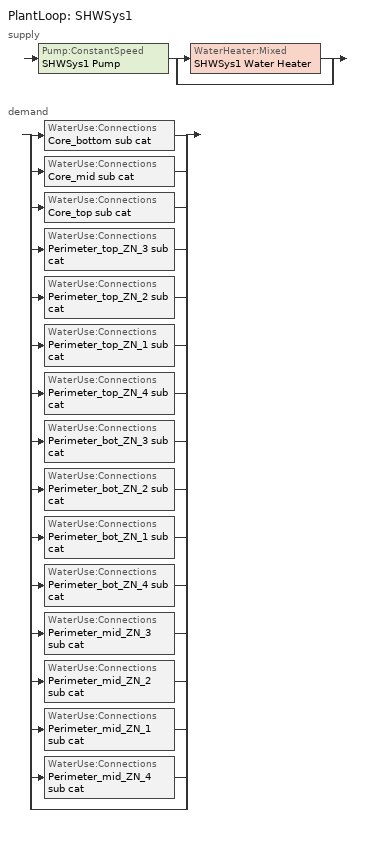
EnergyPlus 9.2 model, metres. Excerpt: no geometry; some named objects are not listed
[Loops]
PlantLoop 'SHWSys1'
 supply: Pump:ConstantSpeed 'SHWSys1 Pump' > split
  | WaterHeater:Mixed 'SHWSys1 Water Heater'
  | bypass
 demand: split
  | WaterUse:Connections 'Core_bottom sub cat'
  | WaterUse:Connections 'Core_mid sub cat'
  | WaterUse:Connections 'Core_top sub cat'
  | WaterUse:Connections 'Perimeter_top_ZN_3 sub cat'
  | WaterUse:Connections 'Perimeter_top_ZN_2 sub cat'
  | WaterUse:Connections 'Perimeter_top_ZN_1 sub cat'
  | WaterUse:Connections 'Perimeter_top_ZN_4 sub cat'
  | WaterUse:Connections 'Perimeter_bot_ZN_3 sub cat'
  | WaterUse:Connections 'Perimeter_bot_ZN_2 sub cat'
  | WaterUse:Connections 'Perimeter_bot_ZN_1 sub cat'
  | WaterUse:Connections 'Perimeter_bot_ZN_4 sub cat'
  | WaterUse:Connections 'Perimeter_mid_ZN_3 sub cat'
  | WaterUse:Connections 'Perimeter_mid_ZN_2 sub cat'
  | WaterUse:Connections 'Perimeter_mid_ZN_1 sub cat'
  | WaterUse:Connections 'Perimeter_mid_ZN_4 sub cat'
  | bypass
[Sizing:Plant]
SHWSys1: Loop Type=Heating; Design Loop Exit Temperature=60; Loop Design Temperature Difference=5
[Pump:ConstantSpeed]
SHWSys1 Pump: Design Flow Rate=autosize; Design Pump Head=29891; Design Power Consumption=AUTOSIZE; Motor Efficiency=0.3; Fraction of Motor Inefficiencies to Fluid Stream=0; Pump Control Type=Intermittent
[WaterHeater:Mixed]
SHWSys1 Water Heater: Tank Volume=0.378541; Setpoint Temperature Schedule=SHWSys1 Water Heater Setpoint Temperature Schedule; Deadband Temperature Difference=2; Maximum Temperature Limit=82.2222; Heater Control Type=Cycle; Heater Maximum Capacity=29307.11; Heater Fuel Type=NATURALGAS; Heater Thermal Efficiency=0.80804; Off Cycle Parasitic Fuel Consumption Rate=1886.44; Off Cycle Parasitic Fuel Type=NATURALGAS; Off Cycle Parasitic Heat Fraction to Tank=0.8; On Cycle Parasitic Fuel Consumption Rate=1886.44; On Cycle Parasitic Fuel Type=NATURALGAS; Ambient Temperature Indicator=zone; Ambient Temperature Zone=CORE_BOTTOM; Off Cycle Loss Coefficient to Ambient Temperature=7.56156; On Cycle Loss Coefficient to Ambient Temperature=7.56156; Use Side Effectiveness=1; Source Side Effectiveness=1; Use Side Design Flow Rate=AUTOSIZE; Source Side Design Flow Rate=AUTOSIZE; Indirect Water Heating Recovery Time=1.5
[PlantLoop]
SHWSys1: Fluid Type=WATER; Plant Equipment Operation Scheme=SHWSys1 Loop Operation Scheme List; Maximum Loop Temperature=60; Minimum Loop Temperature=10; Maximum Loop Flow Rate=AUTOSIZE; Minimum Loop Flow Rate=0; Plant Loop Volume=AUTOSIZE; Load Distribution Scheme=Optimal
[PlantEquipmentList]
SHWSys1 Equipment List: SHWSys1 Water Heater
[PlantEquipmentOperation:HeatingLoad]
SHWSys1 Operation Scheme: Load Range 1 Lower Limit=0; Load Range 1 Upper Limit=1000000000000000; Range 1 Equipment List=SHWSys1 Equipment List
[PlantEquipmentOperationSchemes]
SHWSys1 Loop Operation Scheme List: Control Scheme 1=SHWSys1 Operation Scheme; Control Scheme 1 Schedule=PlantOnSched
[SetpointManager:Scheduled]
SHWSys1 Loop Setpoint Manager: Control Variable=Temperature; Schedule=SHWSys1-Loop-Temp-Schedule; Setpoint Node or NodeList=SHWSys1 Supply Outlet Node
[WaterUse:Equipment] EndUse Subcategory=WaterUse; Peak Flow Rate=3.57511e-06; Flow Rate Fraction Schedule=BLDG_SWH_SCH
Name | Target Temperature Schedule | Hot Water Supply Temperature Schedule | Zone | Sensible Fraction Schedule | Latent Fraction Schedule
Core_bottom sub cat | Core_bottom sub cat Temp Sched | Core_bottom sub catHot Supply Temp Sched | Core_bottom | Core_bottom sub cat Sensible fract sched | Core_bottom sub cat Latent fract sched
Core_mid sub cat | Core_mid sub cat Temp Sched | Core_mid sub catHot Supply Temp Sched | Core_mid | Core_mid sub cat Sensible fract sched | Core_mid sub cat Latent fract sched
Core_top sub cat | Core_top sub cat Temp Sched | Core_top sub catHot Supply Temp Sched | Core_top | Core_top sub cat Sensible fract sched | Core_top sub cat Latent fract sched
Perimeter_top_ZN_3 sub cat | Perimeter_top_ZN_3 sub cat Temp Sched | Perimeter_top_ZN_3 sub catHot Supply Temp Sched | Perimeter_top_ZN_3 | Perimeter_top_ZN_3 sub cat Sensible fract sched | Perimeter_top_ZN_3 sub cat Latent fract sched
Perimeter_top_ZN_2 sub cat | Perimeter_top_ZN_2 sub cat Temp Sched | Perimeter_top_ZN_2 sub catHot Supply Temp Sched | Perimeter_top_ZN_2 | Perimeter_top_ZN_2 sub cat Sensible fract sched | Perimeter_top_ZN_2 sub cat Latent fract sched
Perimeter_top_ZN_1 sub cat | Perimeter_top_ZN_1 sub cat Temp Sched | Perimeter_top_ZN_1 sub catHot Supply Temp Sched | Perimeter_top_ZN_1 | Perimeter_top_ZN_1 sub cat Sensible fract sched | Perimeter_top_ZN_1 sub cat Latent fract sched
Perimeter_top_ZN_4 sub cat | Perimeter_top_ZN_4 sub cat Temp Sched | Perimeter_top_ZN_4 sub catHot Supply Temp Sched | Perimeter_top_ZN_4 | Perimeter_top_ZN_4 sub cat Sensible fract sched | Perimeter_top_ZN_4 sub cat Latent fract sched
Perimeter_bot_ZN_3 sub cat | Perimeter_bot_ZN_3 sub cat Temp Sched | Perimeter_bot_ZN_3 sub catHot Supply Temp Sched | Perimeter_bot_ZN_3 | Perimeter_bot_ZN_3 sub cat Sensible fract sched | Perimeter_bot_ZN_3 sub cat Latent fract sched
Perimeter_bot_ZN_2 sub cat | Perimeter_bot_ZN_2 sub cat Temp Sched | Perimeter_bot_ZN_2 sub catHot Supply Temp Sched | Perimeter_bot_ZN_2 | Perimeter_bot_ZN_2 sub cat Sensible fract sched | Perimeter_bot_ZN_2 sub cat Latent fract sched
Perimeter_bot_ZN_1 sub cat | Perimeter_bot_ZN_1 sub cat Temp Sched | Perimeter_bot_ZN_1 sub catHot Supply Temp Sched | Perimeter_bot_ZN_1 | Perimeter_bot_ZN_1 sub cat Sensible fract sched | Perimeter_bot_ZN_1 sub cat Latent fract sched
Perimeter_bot_ZN_4 sub cat | Perimeter_bot_ZN_4 sub cat Temp Sched | Perimeter_bot_ZN_4 sub catHot Supply Temp Sched | Perimeter_bot_ZN_4 | Perimeter_bot_ZN_4 sub cat Sensible fract sched | Perimeter_bot_ZN_4 sub cat Latent fract sched
Perimeter_mid_ZN_3 sub cat | Perimeter_mid_ZN_3 sub cat Temp Sched | Perimeter_mid_ZN_3 sub catHot Supply Temp Sched | Perimeter_mid_ZN_3 | Perimeter_mid_ZN_3 sub cat Sensible fract sched | Perimeter_mid_ZN_3 sub cat Latent fract sched
Perimeter_mid_ZN_2 sub cat | Perimeter_mid_ZN_2 sub cat Temp Sched | Perimeter_mid_ZN_2 sub catHot Supply Temp Sched | Perimeter_mid_ZN_2 | Perimeter_mid_ZN_2 sub cat Sensible fract sched | Perimeter_mid_ZN_2 sub cat Latent fract sched
Perimeter_mid_ZN_1 sub cat | Perimeter_mid_ZN_1 sub cat Temp Sched | Perimeter_mid_ZN_1 sub catHot Supply Temp Sched | Perimeter_mid_ZN_1 | Perimeter_mid_ZN_1 sub cat Sensible fract sched | Perimeter_mid_ZN_1 sub cat Latent fract sched
Perimeter_mid_ZN_4 sub cat | Perimeter_mid_ZN_4 sub cat Temp Sched | Perimeter_mid_ZN_4 sub catHot Supply Temp Sched | Perimeter_mid_ZN_4 | Perimeter_mid_ZN_4 sub cat Sensible fract sched | Perimeter_mid_ZN_4 sub cat Latent fract sched
[WaterUse:Connections]
Name | Water Use Equipment 1
Core_bottom sub cat | Core_bottom sub cat
Core_mid sub cat | Core_mid sub cat
Core_top sub cat | Core_top sub cat
Perimeter_top_ZN_3 sub cat | Perimeter_top_ZN_3 sub cat
Perimeter_top_ZN_2 sub cat | Perimeter_top_ZN_2 sub cat
Perimeter_top_ZN_1 sub cat | Perimeter_top_ZN_1 sub cat
Perimeter_top_ZN_4 sub cat | Perimeter_top_ZN_4 sub cat
Perimeter_bot_ZN_3 sub cat | Perimeter_bot_ZN_3 sub cat
Perimeter_bot_ZN_2 sub cat | Perimeter_bot_ZN_2 sub cat
Perimeter_bot_ZN_1 sub cat | Perimeter_bot_ZN_1 sub cat
Perimeter_bot_ZN_4 sub cat | Perimeter_bot_ZN_4 sub cat
Perimeter_mid_ZN_3 sub cat | Perimeter_mid_ZN_3 sub cat
Perimeter_mid_ZN_2 sub cat | Perimeter_mid_ZN_2 sub cat
Perimeter_mid_ZN_1 sub cat | Perimeter_mid_ZN_1 sub cat
Perimeter_mid_ZN_4 sub cat | Perimeter_mid_ZN_4 sub cat
[Schedule:Compact]
BLDG_SWH_SCH: Through: 12/31, For: Weekdays SummerDesignDay, Until: 05:00, 0, Until: 06:00, 0, Until: 07:00, 0.07, Until: 08:00, 0.19, Until: 09:00, 0.35, Until: 10:00, 0.38, Until: 11:00, 0.39, Until: 12:00, 0.47, Until: 13:00, 0.57, Until: 14:00, 0.54, Until: 15:00, 0.34, Until: 16:00, 0.33, Until: 17:00, 0.44, Until: 18:00, 0.26, Until: 19:00, 0.21, Until: 20:00, 0.15, Until: 21:00, 0.17, Until: 22:00, 0.08, Until: 24:00, 0.05, For: Saturday WinterDesignDay, Until: 05:00, 0, Until: 06:00, 0, Until: 07:00, 0.07, Until: 08:00, 0.11, Until: 09:00, 0.15, Until: 10:00, 0.21, Until: 11:00, 0.19, Until: 12:00, 0.23, Until: 13:00, 0.2, Until: 14:00, 0.19, Until: 15:00, 0.15, Until: 16:00, 0.13, Until: 17:00, 0.14, Until: 19:00, 0.07, Until: 22:00, 0, Until: 24:00, 0, For:Sunday Holidays AllOtherDays, Until: 05:00, 0, Until: 06:00, 0, Until: 11:00, 0.04, Until: 13:00, 0.06, Until: 14:00, 0.09, Until: 15:00, 0.06, Until: 18:00, 0.04, Until: 22:00, 0, Until: 24:00, 0
PlantOnSched: Through: 12/31, For: AllDays, Until: 24:00, 1
Core_bottom sub cat Latent fract sched; Core_mid sub cat Latent fract sched; Core_top sub cat Latent fract sched; Perimeter_top_ZN_3 sub cat Latent fract sched; Perimeter_top_ZN_2 sub cat Latent fract sched; Perimeter_top_ZN_1 sub cat Latent fract sched; Perimeter_top_ZN_4 sub cat Latent fract sched; Perimeter_bot_ZN_3 sub cat Latent fract sched; Perimeter_bot_ZN_2 sub cat Latent fract sched; Perimeter_bot_ZN_1 sub cat Latent fract sched; Perimeter_bot_ZN_4 sub cat Latent fract sched; Perimeter_mid_ZN_3 sub cat Latent fract sched; Perimeter_mid_ZN_2 sub cat Latent fract sched; Perimeter_mid_ZN_1 sub cat Latent fract sched; Perimeter_mid_ZN_4 sub cat Latent fract sched: Through: 12/31, For: AllDays, Until: 24:00, 0.05
Core_bottom sub cat Sensible fract sched; Core_mid sub cat Sensible fract sched; Core_top sub cat Sensible fract sched; Perimeter_top_ZN_3 sub cat Sensible fract sched; Perimeter_top_ZN_2 sub cat Sensible fract sched; Perimeter_top_ZN_1 sub cat Sensible fract sched; Perimeter_top_ZN_4 sub cat Sensible fract sched; Perimeter_bot_ZN_3 sub cat Sensible fract sched; Perimeter_bot_ZN_2 sub cat Sensible fract sched; Perimeter_bot_ZN_1 sub cat Sensible fract sched; Perimeter_bot_ZN_4 sub cat Sensible fract sched; Perimeter_mid_ZN_3 sub cat Sensible fract sched; Perimeter_mid_ZN_2 sub cat Sensible fract sched; Perimeter_mid_ZN_1 sub cat Sensible fract sched; Perimeter_mid_ZN_4 sub cat Sensible fract sched: Through: 12/31, For: AllDays, Until: 24:00, 0.2
Core_bottom sub cat Temp Sched; Core_mid sub cat Temp Sched; Core_top sub cat Temp Sched; Perimeter_top_ZN_3 sub cat Temp Sched; Perimeter_top_ZN_2 sub cat Temp Sched; Perimeter_top_ZN_1 sub cat Temp Sched; Perimeter_top_ZN_4 sub cat Temp Sched; Perimeter_bot_ZN_3 sub cat Temp Sched; Perimeter_bot_ZN_2 sub cat Temp Sched; Perimeter_bot_ZN_1 sub cat Temp Sched; Perimeter_bot_ZN_4 sub cat Temp Sched; Perimeter_mid_ZN_3 sub cat Temp Sched; Perimeter_mid_ZN_2 sub cat Temp Sched; Perimeter_mid_ZN_1 sub cat Temp Sched; Perimeter_mid_ZN_4 sub cat Temp Sched; SHWSys1-Loop-Temp-Schedule; SHWSys1 Water Heater Setpoint Temperature Schedule: Through: 12/31, For: AllDays, Until: 24:00, 60
Core_bottom sub catHot Supply Temp Sched; Core_mid sub catHot Supply Temp Sched; Core_top sub catHot Supply Temp Sched; Perimeter_top_ZN_3 sub catHot Supply Temp Sched; Perimeter_top_ZN_2 sub catHot Supply Temp Sched; Perimeter_top_ZN_1 sub catHot Supply Temp Sched; Perimeter_top_ZN_4 sub catHot Supply Temp Sched; Perimeter_bot_ZN_3 sub catHot Supply Temp Sched; Perimeter_bot_ZN_2 sub catHot Supply Temp Sched; Perimeter_bot_ZN_1 sub catHot Supply Temp Sched; Perimeter_bot_ZN_4 sub catHot Supply Temp Sched; Perimeter_mid_ZN_3 sub catHot Supply Temp Sched; Perimeter_mid_ZN_2 sub catHot Supply Temp Sched; Perimeter_mid_ZN_1 sub catHot Supply Temp Sched; Perimeter_mid_ZN_4 sub catHot Supply Temp Sched: Through: 12/31, For: AllDays, Until: 24:00, 55
